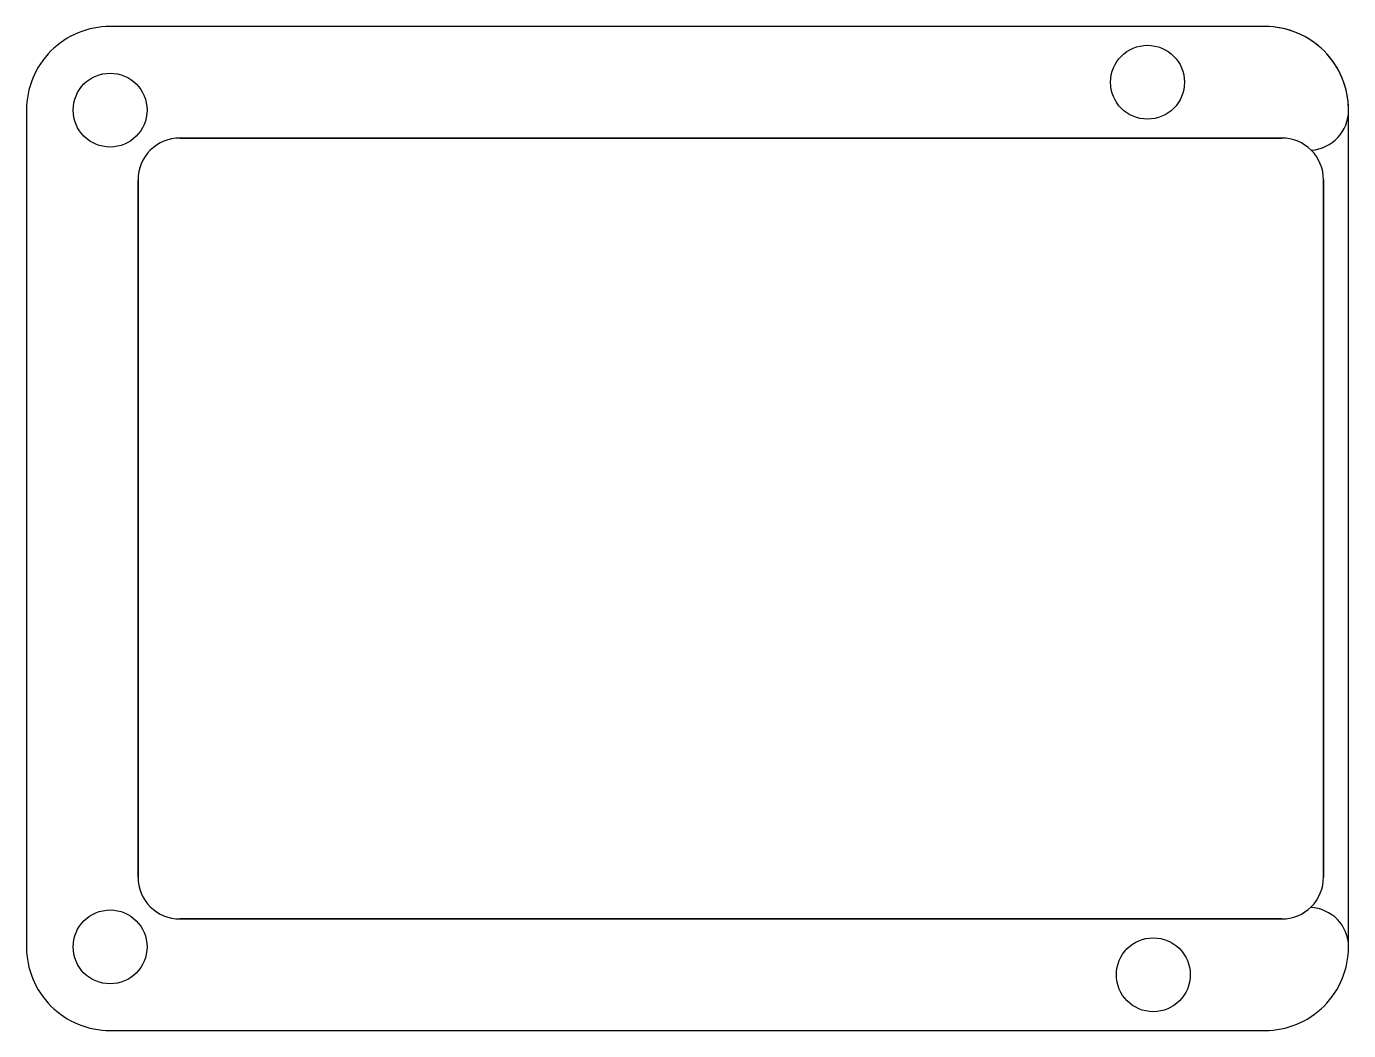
# Model space of a CAD drawing. Header units: millimetres. Extents: x -8 to 86.8, y -8 to 64.
import ezdxf

# ---------------------------------------------------------------- set-up
doc = ezdxf.new("R2010")
doc.units = ezdxf.units.MM
doc.layers.get('0').update_dxf_attribs({"linetype": 'CONTINUOUS'})

msp = doc.modelspace()

# ---------------------------------------------------------------- linework, layer by layer
for p, q in [((80.796, 64), (-2, 64)), ((80.796, 64), (63.171, 64)), ((-8, 58), (-8, -2)), ((86.796, -2), (86.796, 58)), ((3, 56), (82, 56)), ((63.171, 56), (82, 56)), ((0, 3), (0, 53)), ((85, 53), (85, 3)), ((82, 0), (3, 0)), ((-2, -8), (80.796, -8))]:
    msp.add_line(p, q)
for points in [[(80.796, 64), (-2, 64, 0.414214), (-8, 58), (-8, -2, 0.414214), (-2, -8), (80.796, -8, 0.414214), (86.796, -2), (86.796, 58, 0.414214)], [(82, 56), (3, 56, 0.414214), (0, 53), (0, 3, 0.414214), (3, 0), (82, 0, 0.414214), (85, 3), (85, 53, 0.414214)]]:
    msp.add_lwpolyline(points, format="xyb", close=True)
for centre in [(72.38, 60), (-2, 58), (-2, -2), (72.796, -4)]:
    msp.add_circle(centre, 2.65)
for centre, radius, start, end in [((80.796, 58), 6, 0, 90), ((83.909, 58), 2.886, 274.21309, 360), ((83.909, 58), 2.886, 274.21309, 360), ((82, 53), 3, 45, 90), ((83.981, -2), 2.815, 0, 88.49951)]:
    msp.add_arc(centre, radius, start, end)

doc.saveas('drawing.dxf')
